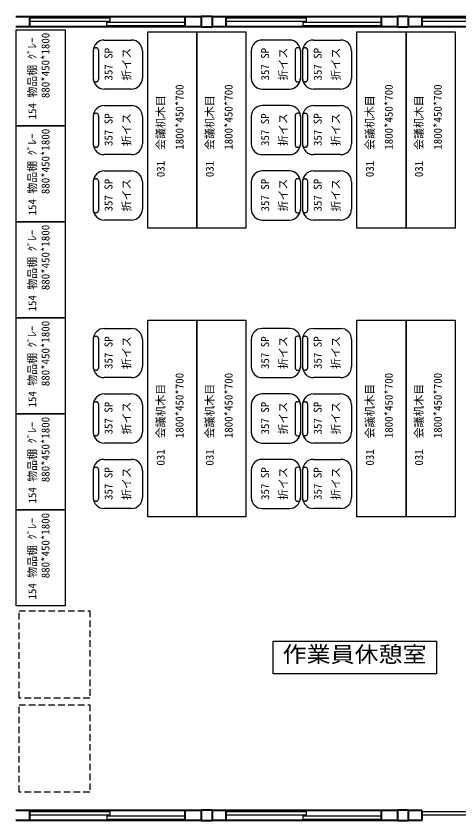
# Model space of a CAD drawing. Units: millimetres at full size, sheet at 1:50; details may follow other scales. Extents: x -10220 to 10872, y -9583 to 9014.
# Drawn here: x -6679 to -2616, y -8630 to -1255 of the extents above; entities that cross this region are included whole.
import ezdxf
from ezdxf.enums import TextEntityAlignment as Align

# ---------------------------------------------------------------- set-up
doc = ezdxf.new("R2010")
doc.units = ezdxf.units.MM
doc.header["$LTSCALE"] = 50
doc.linetypes.add('DASHED1', pattern=[1.8, 1.2, -0.6])
doc.layers.add('0-0', color=2, linetype='Continuous', lineweight=40)
doc.layers.add('0-2', color=7, linetype='Continuous', lineweight=25)
doc.styles.add('ＭＳ ゴシック', font='')
doc.styles.get('ＭＳ ゴシック').set_extended_font_data('MS Gothic')

msp = doc.modelspace()

# ---------------------------------------------------------------- linework, layer by layer
at = {"layer": '0-0'}
for p, q in [((-6681.04, -1260.48), (-4981.04, -1260.48)), ((-6556.04, -1260.48), (-6556.04, -1350.48)), ((-5131.04, -1260.48), (-5131.04, -1350.48)), ((-4981.04, -1260.48), (-4981.04, -1255.48)), ((-4981.04, -1255.48), (-4881.04, -1255.48)), ((-4881.04, -1260.48), (-4881.04, -1255.48)), ((-4881.04, -1260.48), (-3181.04, -1260.48)), ((-4756.04, -1260.48), (-4756.04, -1350.48)), ((-3331.04, -1260.48), (-3331.04, -1350.48)), ((-3181.04, -1260.48), (-3181.04, -1255.48)), ((-3181.04, -1255.48), (-3081.04, -1255.48)), ((-3081.04, -1260.48), (-3081.04, -1255.48)), ((-3081.04, -1260.48), (-1381.04, -1260.48)), ((-2956.04, -1260.48), (-2956.04, -1350.48)), ((-6681.04, -1350.48), (-4981.04, -1350.48)), ((-4881.04, -1355.48), (-4981.04, -1355.48)), ((-4881.04, -1350.48), (-3181.04, -1350.48)), ((-3081.04, -1355.48), (-3181.04, -1355.48)), ((-3081.04, -1350.48), (-1381.04, -1350.48)), ((-4981.04, -8535.48), (-6681.04, -8535.48)), ((-6556.04, -8535.48), (-6556.04, -8625.48)), ((-5131.04, -8535.48), (-5131.04, -8625.48)), ((-4981.04, -8535.48), (-4981.04, -8530.48)), ((-4981.04, -8530.48), (-4881.04, -8530.48)), ((-4881.04, -8535.48), (-4881.04, -8530.48)), ((-3181.04, -8535.48), (-4881.04, -8535.48)), ((-4756.04, -8535.48), (-4756.04, -8625.48)), ((-3331.04, -8535.48), (-3331.04, -8625.48)), ((-3181.04, -8535.48), (-3181.04, -8530.48)), ((-3181.04, -8530.48), (-3081.04, -8530.48)), ((-3081.04, -8535.48), (-3081.04, -8530.48)), ((-2956.04, -8535.48), (-3081.04, -8535.48)), ((-2956.04, -8535.48), (-2956.04, -8625.48)), ((-4981.04, -8625.48), (-6681.04, -8625.48)), ((-3181.04, -8625.48), (-4881.04, -8625.48)), ((-2956.04, -8625.48), (-3081.04, -8625.48)), ((-4881.04, -8630.48), (-4981.04, -8630.48))]:
    msp.add_line(p, q, dxfattribs=at)
at = {"layer": '0-0', "color": 7, "lineweight": 25}
for p, q in [((-6556.04, -1270.48), (-5816.04, -1270.48)), ((-4756.04, -1270.48), (-4016.04, -1270.48)), ((-2956.04, -1270.48), (-2216.04, -1270.48)), ((-5846.04, -1340.48), (-5131.04, -1340.48)), ((-4046.04, -1340.48), (-3331.04, -1340.48)), ((-6556.04, -8545.48), (-5816.04, -8545.48)), ((-4756.04, -8545.48), (-4016.04, -8545.48)), ((-2956.04, -8545.48), (-2216.04, -8545.48)), ((-5846.04, -8585.48), (-5131.04, -8585.48)), ((-4046.04, -8615.48), (-3331.04, -8615.48)), ((-2956.04, -8575.48), (-2216.04, -8575.48))]:
    msp.add_line(p, q, dxfattribs=at)
for points in [[(-6556.04, -1300.48), (-5816.04, -1300.48), (-5816.04, -1270.48)], [(-5846.04, -1340.48), (-5846.04, -1310.48), (-5131.04, -1310.48)], [(-4756.04, -1300.48), (-4016.04, -1300.48), (-4016.04, -1270.48)], [(-4046.04, -1340.48), (-4046.04, -1310.48), (-3331.04, -1310.48)], [(-2956.04, -1300.48), (-2216.04, -1300.48), (-2216.04, -1270.48)], [(-6556.04, -8575.48), (-5816.04, -8575.48), (-5816.04, -8545.48)], [(-4756.04, -8575.48), (-4016.04, -8575.48), (-4016.04, -8545.48)], [(-5846.04, -8585.48), (-5846.04, -8615.48), (-5131.04, -8615.48)], [(-4046.04, -8615.48), (-4046.04, -8585.48), (-3331.04, -8585.48)]]:
    msp.add_lwpolyline(points, dxfattribs=at)
at = {"layer": '0-0'}
for points in [[(-4981.04, -1260.48), (-4981.04, -1350.48), (-4981.04, -1355.48)], [(-4881.04, -1260.48), (-4881.04, -1350.48), (-4881.04, -1355.48)], [(-3181.04, -1260.48), (-3181.04, -1350.48), (-3181.04, -1355.48)], [(-3081.04, -1260.48), (-3081.04, -1350.48), (-3081.04, -1355.48)], [(-4981.04, -8535.48), (-4981.04, -8625.48), (-4981.04, -8630.48)], [(-4881.04, -8535.48), (-4881.04, -8625.48), (-4881.04, -8630.48)], [(-3181.04, -8535.48), (-3181.04, -8625.48), (-3181.04, -8630.48)], [(-3081.04, -8535.48), (-3081.04, -8625.48), (-3081.04, -8630.48), (-3181.04, -8630.48)]]:
    msp.add_lwpolyline(points, dxfattribs=at)
at = {"layer": '0-2'}
for p, q in [((-5871.02, -1474.68), (-5621.02, -1474.68)), ((-4171.02, -1474.68), (-4421.02, -1474.68)), ((-3951.6, -1474.68), (-3701.6, -1474.68)), ((-5951.02, -1545.65), (-5944.45, -1545.65)), ((-4091.02, -1545.65), (-4097.59, -1545.65)), ((-4031.6, -1545.65), (-4025.03, -1545.65)), ((-5971.02, -1565.65), (-5971.02, -1837.93)), ((-5924.45, -1565.65), (-5924.45, -1837.93)), ((-5521.02, -1574.68), (-5521.02, -1824.68)), ((-4521.02, -1574.68), (-4521.02, -1824.68)), ((-4117.59, -1565.65), (-4117.59, -1837.93)), ((-4071.02, -1565.65), (-4071.02, -1837.93)), ((-4051.6, -1565.65), (-4051.6, -1837.93)), ((-4005.03, -1565.65), (-4005.03, -1837.93)), ((-3601.6, -1574.68), (-3601.6, -1824.68)), ((-5944.45, -1857.93), (-5951.02, -1857.93)), ((-4097.59, -1857.93), (-4091.02, -1857.93)), ((-4025.03, -1857.93), (-4031.6, -1857.93)), ((-5621.02, -1924.68), (-5871.02, -1924.68)), ((-4421.02, -1924.68), (-4171.02, -1924.68)), ((-3701.6, -1924.68), (-3951.6, -1924.68)), ((-5871.02, -2074.68), (-5621.02, -2074.68)), ((-4171.02, -2074.68), (-4421.02, -2074.68)), ((-3951.6, -2074.68), (-3701.6, -2074.68)), ((-5971.02, -2165.66), (-5971.02, -2437.93)), ((-5951.02, -2145.66), (-5944.45, -2145.66)), ((-5924.45, -2165.66), (-5924.45, -2437.93)), ((-5521.02, -2174.68), (-5521.02, -2424.68)), ((-4521.02, -2174.68), (-4521.02, -2424.68)), ((-4117.59, -2165.66), (-4117.59, -2437.93)), ((-4091.02, -2145.66), (-4097.59, -2145.66)), ((-4071.02, -2165.66), (-4071.02, -2437.93)), ((-4051.6, -2165.66), (-4051.6, -2437.93)), ((-4031.6, -2145.66), (-4025.03, -2145.66)), ((-4005.03, -2165.66), (-4005.03, -2437.93)), ((-3601.6, -2174.68), (-3601.6, -2424.68)), ((-5944.45, -2457.93), (-5951.02, -2457.93)), ((-4097.59, -2457.93), (-4091.02, -2457.93)), ((-4025.03, -2457.93), (-4031.6, -2457.93)), ((-5621.02, -2524.68), (-5871.02, -2524.68)), ((-4421.02, -2524.68), (-4171.02, -2524.68)), ((-3701.6, -2524.68), (-3951.6, -2524.68)), ((-5871.02, -2674.68), (-5621.02, -2674.68)), ((-4171.02, -2674.68), (-4421.02, -2674.68)), ((-3951.6, -2674.68), (-3701.6, -2674.68)), ((-5971.02, -2765.65), (-5971.02, -3037.93)), ((-5951.02, -2745.65), (-5944.45, -2745.65)), ((-5924.45, -2765.65), (-5924.45, -3037.93)), ((-5521.02, -2774.68), (-5521.02, -3024.68)), ((-4521.02, -2774.68), (-4521.02, -3024.68)), ((-4117.59, -2765.65), (-4117.59, -3037.93)), ((-4091.02, -2745.65), (-4097.59, -2745.65)), ((-4071.02, -2765.65), (-4071.02, -3037.93)), ((-4051.6, -2765.65), (-4051.6, -3037.93)), ((-4031.6, -2745.65), (-4025.03, -2745.65)), ((-4005.03, -2765.65), (-4005.03, -3037.93)), ((-3601.6, -2774.68), (-3601.6, -3024.68)), ((-5944.45, -3057.93), (-5951.02, -3057.93)), ((-4097.59, -3057.93), (-4091.02, -3057.93)), ((-4025.03, -3057.93), (-4031.6, -3057.93)), ((-5621.02, -3124.68), (-5871.02, -3124.68)), ((-4421.02, -3124.68), (-4171.02, -3124.68)), ((-3701.6, -3124.68), (-3951.6, -3124.68)), ((-5871.02, -4117.98), (-5621.02, -4117.98)), ((-4171.02, -4117.98), (-4421.02, -4117.98)), ((-3951.6, -4117.98), (-3701.6, -4117.98)), ((-5951.02, -4188.95), (-5944.45, -4188.95)), ((-4091.02, -4188.95), (-4097.59, -4188.95)), ((-4031.6, -4188.95), (-4025.03, -4188.95)), ((-5971.02, -4208.95), (-5971.02, -4481.22)), ((-5924.45, -4208.95), (-5924.45, -4481.22)), ((-5521.02, -4217.98), (-5521.02, -4467.98)), ((-4521.02, -4217.98), (-4521.02, -4467.98)), ((-4117.59, -4208.95), (-4117.59, -4481.22)), ((-4071.02, -4208.95), (-4071.02, -4481.22)), ((-4051.6, -4208.95), (-4051.6, -4481.22)), ((-4005.03, -4208.95), (-4005.03, -4481.22)), ((-3601.6, -4217.98), (-3601.6, -4467.98)), ((-5944.45, -4501.22), (-5951.02, -4501.22)), ((-5621.02, -4567.98), (-5871.02, -4567.98)), ((-4421.02, -4567.98), (-4171.02, -4567.98)), ((-4097.59, -4501.22), (-4091.02, -4501.22)), ((-4025.03, -4501.22), (-4031.6, -4501.22)), ((-3701.6, -4567.98), (-3951.6, -4567.98)), ((-5871.02, -4717.98), (-5621.02, -4717.98)), ((-4171.02, -4717.98), (-4421.02, -4717.98)), ((-3951.6, -4717.98), (-3701.6, -4717.98)), ((-5951.02, -4788.95), (-5944.45, -4788.95)), ((-4091.02, -4788.95), (-4097.59, -4788.95)), ((-4031.6, -4788.95), (-4025.03, -4788.95)), ((-5971.02, -4808.95), (-5971.02, -5081.22)), ((-5924.45, -4808.95), (-5924.45, -5081.22)), ((-5521.02, -4817.98), (-5521.02, -5067.98)), ((-4521.02, -4817.98), (-4521.02, -5067.98)), ((-4117.59, -4808.95), (-4117.59, -5081.22)), ((-4071.02, -4808.95), (-4071.02, -5081.22)), ((-4051.6, -4808.95), (-4051.6, -5081.22)), ((-4005.03, -4808.95), (-4005.03, -5081.22)), ((-3601.6, -4817.98), (-3601.6, -5067.98)), ((-5944.45, -5101.22), (-5951.02, -5101.22)), ((-4097.59, -5101.22), (-4091.02, -5101.22)), ((-4025.03, -5101.22), (-4031.6, -5101.22)), ((-5621.02, -5167.98), (-5871.02, -5167.98)), ((-4421.02, -5167.98), (-4171.02, -5167.98)), ((-3701.6, -5167.98), (-3951.6, -5167.98)), ((-5871.02, -5317.98), (-5621.02, -5317.98)), ((-4171.02, -5317.98), (-4421.02, -5317.98)), ((-3951.6, -5317.98), (-3701.6, -5317.98)), ((-5971.02, -5408.95), (-5971.02, -5681.22)), ((-5951.02, -5388.95), (-5944.45, -5388.95)), ((-5924.45, -5408.95), (-5924.45, -5681.22)), ((-5521.02, -5417.98), (-5521.02, -5667.98)), ((-4521.02, -5417.98), (-4521.02, -5667.98)), ((-4117.59, -5408.95), (-4117.59, -5681.22)), ((-4091.02, -5388.95), (-4097.59, -5388.95)), ((-4071.02, -5408.95), (-4071.02, -5681.22)), ((-4051.6, -5408.95), (-4051.6, -5681.22)), ((-4031.6, -5388.95), (-4025.03, -5388.95)), ((-4005.03, -5408.95), (-4005.03, -5681.22)), ((-3601.6, -5417.98), (-3601.6, -5667.98)), ((-5944.45, -5701.22), (-5951.02, -5701.22)), ((-4097.59, -5701.22), (-4091.02, -5701.22)), ((-4025.03, -5701.22), (-4031.6, -5701.22)), ((-5621.02, -5767.98), (-5871.02, -5767.98)), ((-4421.02, -5767.98), (-4171.02, -5767.98)), ((-3701.6, -5767.98), (-3951.6, -5767.98))]:
    msp.add_line(p, q, dxfattribs=at)
for points in [[(-6227.87, -2260.8), (-6677.87, -2260.8), (-6677.87, -1380.8), (-6227.87, -1380.8)], [(-5021.02, -3199.68), (-5471.02, -3199.68), (-5471.02, -1399.68), (-5021.02, -1399.68)], [(-4571.02, -3199.68), (-5021.02, -3199.68), (-5021.02, -1399.68), (-4571.02, -1399.68)], [(-3101.6, -3199.68), (-3551.6, -3199.68), (-3551.6, -1399.68), (-3101.6, -1399.68)], [(-2651.6, -3199.68), (-3101.6, -3199.68), (-3101.6, -1399.68), (-2651.6, -1399.68)], [(-6227.87, -3140.8), (-6677.87, -3140.8), (-6677.87, -2260.8), (-6227.87, -2260.8)], [(-6227.87, -4020.8), (-6677.87, -4020.8), (-6677.87, -3140.8), (-6227.87, -3140.8)], [(-6227.87, -4900.8), (-6677.87, -4900.8), (-6677.87, -4020.8), (-6227.87, -4020.8)], [(-5021.02, -5842.98), (-5471.02, -5842.98), (-5471.02, -4042.98), (-5021.02, -4042.98)], [(-4571.02, -5842.98), (-5021.02, -5842.98), (-5021.02, -4042.98), (-4571.02, -4042.98)], [(-3101.6, -5842.98), (-3551.6, -5842.98), (-3551.6, -4042.98), (-3101.6, -4042.98)], [(-2651.6, -5842.98), (-3101.6, -5842.98), (-3101.6, -4042.98), (-2651.6, -4042.98)], [(-6227.87, -5780.8), (-6677.87, -5780.8), (-6677.87, -4900.8), (-6227.87, -4900.8)], [(-6227.87, -6660.8), (-6677.87, -6660.8), (-6677.87, -5780.8), (-6227.87, -5780.8)], [(-4321.79, -7281.98), (-4321.79, -6981.98), (-2821.79, -6981.98), (-2821.79, -7281.98)]]:
    msp.add_lwpolyline(points, close=True, dxfattribs=at)
at = {"layer": '0-2', "linetype": 'DASHED1'}
for points in [[(-6652.43, -7504.73), (-6652.43, -6704.73), (-6002.43, -6704.73), (-6002.43, -7504.73)], [(-6652.43, -8366.23), (-6652.43, -7566.23), (-6002.43, -7566.23), (-6002.43, -8366.23)]]:
    msp.add_lwpolyline(points, close=True, dxfattribs=at)
at = {"layer": '0-2'}
for centre, radius, start, end in [((-5871.02, -1574.68), 100, 90, 180), ((-5621.02, -1574.68), 100, 0, 90), ((-4421.02, -1574.68), 100, 90, 180), ((-4171.02, -1574.68), 100, 0, 90), ((-3951.6, -1574.68), 100, 90, 180), ((-3701.6, -1574.68), 100, 0, 90), ((-5951.02, -1565.65), 20, 90, 180), ((-5944.45, -1565.65), 20, 0, 90), ((-4097.59, -1565.65), 20, 90, 180), ((-4091.02, -1565.65), 20, 0, 90), ((-4031.6, -1565.65), 20, 90, 180), ((-4025.03, -1565.65), 20, 0, 90), ((-5871.02, -1824.68), 100, 180, 270), ((-5951.02, -1837.93), 20, 180, 270), ((-5944.45, -1837.93), 20, 270, 0), ((-5621.02, -1824.68), 100, 270, 0), ((-4421.02, -1824.68), 100, 180, 270), ((-4171.02, -1824.68), 100, 270, 0), ((-4097.59, -1837.93), 20, 180, 270), ((-4091.02, -1837.93), 20, 270, 0), ((-3951.6, -1824.68), 100, 180, 270), ((-4031.6, -1837.93), 20, 180, 270), ((-4025.03, -1837.93), 20, 270, 0), ((-3701.6, -1824.68), 100, 270, 0), ((-5871.02, -2174.68), 100, 90, 180), ((-5621.02, -2174.68), 100, 0, 90), ((-4421.02, -2174.68), 100, 90, 180), ((-4171.02, -2174.68), 100, 0, 90), ((-3951.6, -2174.68), 100, 90, 180), ((-3701.6, -2174.68), 100, 0, 90), ((-5951.02, -2165.66), 20, 90, 180), ((-5944.45, -2165.66), 20, 0, 90), ((-4097.59, -2165.66), 20, 90, 180), ((-4091.02, -2165.66), 20, 0, 90), ((-4031.6, -2165.66), 20, 90, 180), ((-4025.03, -2165.66), 20, 0, 90), ((-5871.02, -2424.68), 100, 180, 270), ((-5621.02, -2424.68), 100, 270, 0), ((-4421.02, -2424.68), 100, 180, 270), ((-4171.02, -2424.68), 100, 270, 0), ((-3951.6, -2424.68), 100, 180, 270), ((-3701.6, -2424.68), 100, 270, 0), ((-5951.02, -2437.93), 20, 180, 270), ((-5944.45, -2437.93), 20, 270, 0), ((-4097.59, -2437.93), 20, 180, 270), ((-4091.02, -2437.93), 20, 270, 0), ((-4031.6, -2437.93), 20, 180, 270), ((-4025.03, -2437.93), 20, 270, 0), ((-5871.02, -2774.68), 100, 90, 180), ((-5621.02, -2774.68), 100, 0, 90), ((-4421.02, -2774.68), 100, 90, 180), ((-4171.02, -2774.68), 100, 0, 90), ((-3951.6, -2774.68), 100, 90, 180), ((-3701.6, -2774.68), 100, 0, 90), ((-5951.02, -2765.65), 20, 90, 180), ((-5944.45, -2765.65), 20, 0, 90), ((-4097.59, -2765.65), 20, 90, 180), ((-4091.02, -2765.65), 20, 0, 90), ((-4031.6, -2765.65), 20, 90, 180), ((-4025.03, -2765.65), 20, 0, 90), ((-5871.02, -3024.68), 100, 180, 270), ((-5951.02, -3037.93), 20, 180, 270), ((-5944.45, -3037.93), 20, 270, 0), ((-5621.02, -3024.68), 100, 270, 0), ((-4421.02, -3024.68), 100, 180, 270), ((-4171.02, -3024.68), 100, 270, 0), ((-4097.59, -3037.93), 20, 180, 270), ((-4091.02, -3037.93), 20, 270, 0), ((-3951.6, -3024.68), 100, 180, 270), ((-4031.6, -3037.93), 20, 180, 270), ((-4025.03, -3037.93), 20, 270, 0), ((-3701.6, -3024.68), 100, 270, 0), ((-5871.02, -4217.98), 100, 90, 180), ((-5621.02, -4217.98), 100, 0, 90), ((-4421.02, -4217.98), 100, 90, 180), ((-4171.02, -4217.98), 100, 0, 90), ((-3951.6, -4217.98), 100, 90, 180), ((-3701.6, -4217.98), 100, 0, 90), ((-5951.02, -4208.95), 20, 90, 180), ((-5944.45, -4208.95), 20, 0, 90), ((-4097.59, -4208.95), 20, 90, 180), ((-4091.02, -4208.95), 20, 0, 90), ((-4031.6, -4208.95), 20, 90, 180), ((-4025.03, -4208.95), 20, 0, 90), ((-5871.02, -4467.98), 100, 180, 270), ((-5951.02, -4481.22), 20, 180, 270), ((-5944.45, -4481.22), 20, 270, 0), ((-5621.02, -4467.98), 100, 270, 0), ((-4421.02, -4467.98), 100, 180, 270), ((-4171.02, -4467.98), 100, 270, 0), ((-4097.59, -4481.22), 20, 180, 270), ((-4091.02, -4481.22), 20, 270, 0), ((-3951.6, -4467.98), 100, 180, 270), ((-4031.6, -4481.22), 20, 180, 270), ((-4025.03, -4481.22), 20, 270, 0), ((-3701.6, -4467.98), 100, 270, 0), ((-5871.02, -4817.98), 100, 90, 180), ((-5621.02, -4817.98), 100, 0, 90), ((-4421.02, -4817.98), 100, 90, 180), ((-4171.02, -4817.98), 100, 0, 90), ((-3951.6, -4817.98), 100, 90, 180), ((-3701.6, -4817.98), 100, 0, 90), ((-5951.02, -4808.95), 20, 90, 180), ((-5944.45, -4808.95), 20, 0, 90), ((-4097.59, -4808.95), 20, 90, 180), ((-4091.02, -4808.95), 20, 0, 90), ((-4031.6, -4808.95), 20, 90, 180), ((-4025.03, -4808.95), 20, 0, 90), ((-5871.02, -5067.98), 100, 180, 270), ((-5951.02, -5081.22), 20, 180, 270), ((-5944.45, -5081.22), 20, 270, 0), ((-5621.02, -5067.98), 100, 270, 0), ((-4421.02, -5067.98), 100, 180, 270), ((-4171.02, -5067.98), 100, 270, 0), ((-4097.59, -5081.22), 20, 180, 270), ((-4091.02, -5081.22), 20, 270, 0), ((-3951.6, -5067.98), 100, 180, 270), ((-4031.6, -5081.22), 20, 180, 270), ((-4025.03, -5081.22), 20, 270, 0), ((-3701.6, -5067.98), 100, 270, 0), ((-5871.02, -5417.98), 100, 90, 180), ((-5621.02, -5417.98), 100, 0, 90), ((-4421.02, -5417.98), 100, 90, 180), ((-4171.02, -5417.98), 100, 0, 90), ((-3951.6, -5417.98), 100, 90, 180), ((-3701.6, -5417.98), 100, 0, 90), ((-5951.02, -5408.95), 20, 90, 180), ((-5944.45, -5408.95), 20, 0, 90), ((-4097.59, -5408.95), 20, 90, 180), ((-4091.02, -5408.95), 20, 0, 90), ((-4031.6, -5408.95), 20, 90, 180), ((-4025.03, -5408.95), 20, 0, 90), ((-5871.02, -5667.98), 100, 180, 270), ((-5621.02, -5667.98), 100, 270, 0), ((-4421.02, -5667.98), 100, 180, 270), ((-4171.02, -5667.98), 100, 270, 0), ((-3951.6, -5667.98), 100, 180, 270), ((-3701.6, -5667.98), 100, 270, 0), ((-5951.02, -5681.22), 20, 180, 270), ((-5944.45, -5681.22), 20, 270, 0), ((-4097.59, -5681.22), 20, 180, 270), ((-4091.02, -5681.22), 20, 270, 0), ((-4031.6, -5681.22), 20, 180, 270), ((-4025.03, -5681.22), 20, 270, 0)]:
    msp.add_arc(centre, radius, start, end, dxfattribs=at)

# ---------------------------------------------------------------- texts
at = {"layer": '0-2', "color": 4, "style": 'ＭＳ ゴシック'}
for s, p in [('154 物品棚 ｸﾞﾚｰ', (-6471.86, -2202)), ('880*450*1800', (-6350.99, -2006.75)), ('357 SP', (-5772.76, -1845.9)), ('折イス', (-5606.82, -1845.9)), ('357 SP', (-4336.16, -1845.9)), ('折イス', (-4170.22, -1845.9)), ('357 SP', (-3853.34, -1845.9)), ('折イス', (-3687.4, -1845.9)), ('1800*450*700', (-5121.19, -2480.15)), ('1800*450*700', (-4671.19, -2480.15)), ('1800*450*700', (-3201.77, -2480.15)), ('1800*450*700', (-2751.77, -2480.15)), ('031\u3000会議机木目', (-5294.37, -2731.27)), ('031\u3000会議机木目', (-4844.37, -2731.27)), ('031\u3000会議机木目', (-3374.95, -2731.27)), ('031\u3000会議机木目', (-2924.95, -2731.27)), ('357 SP', (-5772.76, -2445.9)), ('折イス', (-5606.82, -2445.9)), ('357 SP', (-4336.16, -2445.9)), ('折イス', (-4170.22, -2445.9)), ('357 SP', (-3853.34, -2445.9)), ('折イス', (-3687.4, -2445.9)), ('154 物品棚 ｸﾞﾚｰ', (-6471.86, -3082)), ('880*450*1800', (-6350.99, -2886.75)), ('357 SP', (-5772.76, -3045.9)), ('折イス', (-5606.82, -3045.9)), ('357 SP', (-4336.16, -3045.9)), ('折イス', (-4170.22, -3045.9)), ('357 SP', (-3853.34, -3045.9)), ('折イス', (-3687.4, -3045.9)), ('154 物品棚 ｸﾞﾚｰ', (-6471.86, -3962)), ('880*450*1800', (-6350.99, -3766.75)), ('880*450*1800', (-6350.99, -4646.75)), ('154 物品棚 ｸﾞﾚｰ', (-6471.86, -4842)), ('357 SP', (-5772.76, -4489.2)), ('折イス', (-5606.82, -4489.2)), ('357 SP', (-4336.16, -4489.2)), ('折イス', (-4170.22, -4489.2)), ('357 SP', (-3853.34, -4489.2)), ('折イス', (-3687.4, -4489.2)), ('1800*450*700', (-5121.19, -5123.45)), ('1800*450*700', (-4671.19, -5123.45)), ('1800*450*700', (-3201.77, -5123.45)), ('1800*450*700', (-2751.77, -5123.45)), ('031\u3000会議机木目', (-5294.37, -5374.57)), ('031\u3000会議机木目', (-4844.37, -5374.57)), ('031\u3000会議机木目', (-3374.95, -5374.57)), ('031\u3000会議机木目', (-2924.95, -5374.57)), ('357 SP', (-5772.76, -5089.2)), ('357 SP', (-4336.16, -5089.2)), ('357 SP', (-3853.34, -5089.2)), ('折イス', (-5606.82, -5089.2)), ('折イス', (-4170.22, -5089.2)), ('折イス', (-3687.4, -5089.2)), ('880*450*1800', (-6350.99, -5526.75)), ('154 物品棚 ｸﾞﾚｰ', (-6471.86, -5722)), ('357 SP', (-5772.76, -5689.2)), ('折イス', (-5606.82, -5689.2)), ('357 SP', (-4336.16, -5689.2)), ('折イス', (-4170.22, -5689.2)), ('357 SP', (-3853.34, -5689.2)), ('折イス', (-3687.4, -5689.2)), ('880*450*1800', (-6350.99, -6406.75)), ('154 物品棚 ｸﾞﾚｰ', (-6471.86, -6602))]:
    msp.add_text(s, height=73.31, rotation=90, dxfattribs=at).set_placement(p, align=Align.BOTTOM_LEFT)
at = {"layer": '0-2', "style": 'ＭＳ ゴシック', "width": 1.1}
msp.add_text('作業員休憩室', height=146.6, dxfattribs=at).set_placement((-4233.74, -7221.36), align=Align.BOTTOM_LEFT)

doc.saveas('drawing.dxf')
